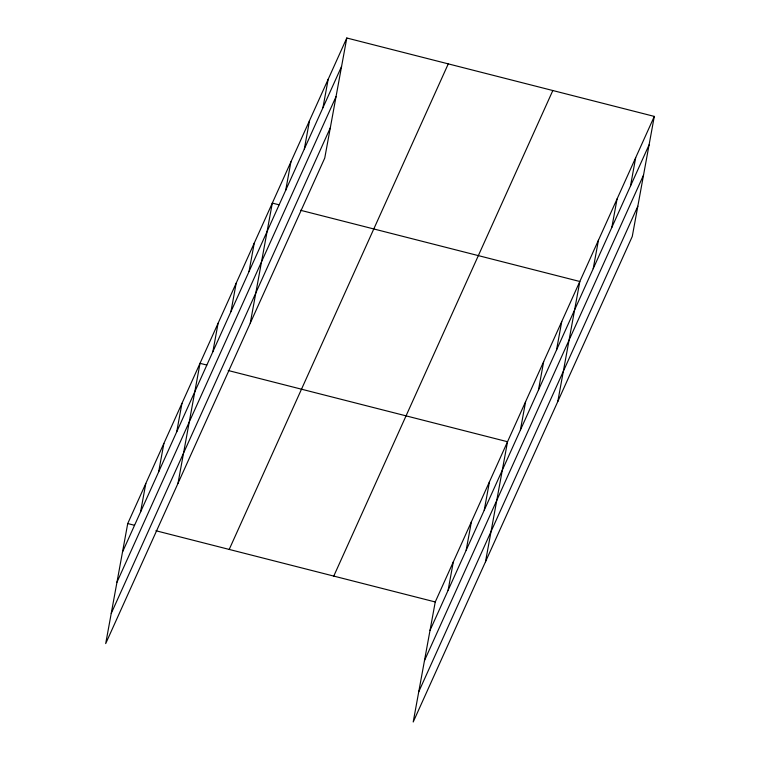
<?xml version="1.0" encoding="UTF-8"?>
<svg xmlns="http://www.w3.org/2000/svg" width="760" height="760" viewBox="0 0 760 760"><rect width="100%" height="100%" fill="white"/><g stroke="black" fill="none" stroke-linecap="round" stroke-linejoin="round"><path stroke-width="1.14" d="M346.798 38L127.727 523.554L105.697 643.596L324.757 158.042L346.798 38L654.303 116.403L632.272 236.445L413.202 722L435.242 601.958L654.303 116.403M140.581 511.926L145.806 483.493M158.659 471.874L163.875 443.441M176.728 431.813L181.944 403.38M177.992 483.36L200.023 363.318L206.786 365.047M212.876 351.699L218.091 323.266M230.945 311.638L236.17 283.204M249.023 271.577L254.239 243.143M250.277 323.123L272.308 203.091L279.072 204.81M285.712 190.247L290.928 161.814M304.332 148.979L309.548 120.545M322.952 107.701L328.177 79.268M448.096 590.339L453.311 561.906M466.165 550.278L471.38 521.844M484.234 510.216L489.459 481.783M485.498 561.764L507.528 441.731L228.209 370.509M520.381 430.103L525.606 401.669M538.46 390.041L543.675 361.608M556.529 349.99L561.744 321.556M557.792 401.536L579.823 281.495L300.504 210.273M593.218 268.66L598.443 240.226M611.847 227.382L617.063 198.949M630.467 186.114L635.683 157.681M122.512 551.988L341.572 66.434M116.964 582.217L336.024 96.662M111.245 613.367L330.315 127.813M229.207 549.433L448.267 63.878M333.763 576.089L552.824 90.535M430.017 630.392L649.087 144.837M424.469 660.62L643.539 175.066M418.75 691.771L637.82 206.216M127.727 523.554L134.491 525.283M155.914 530.746L435.242 601.958"/></g></svg>
